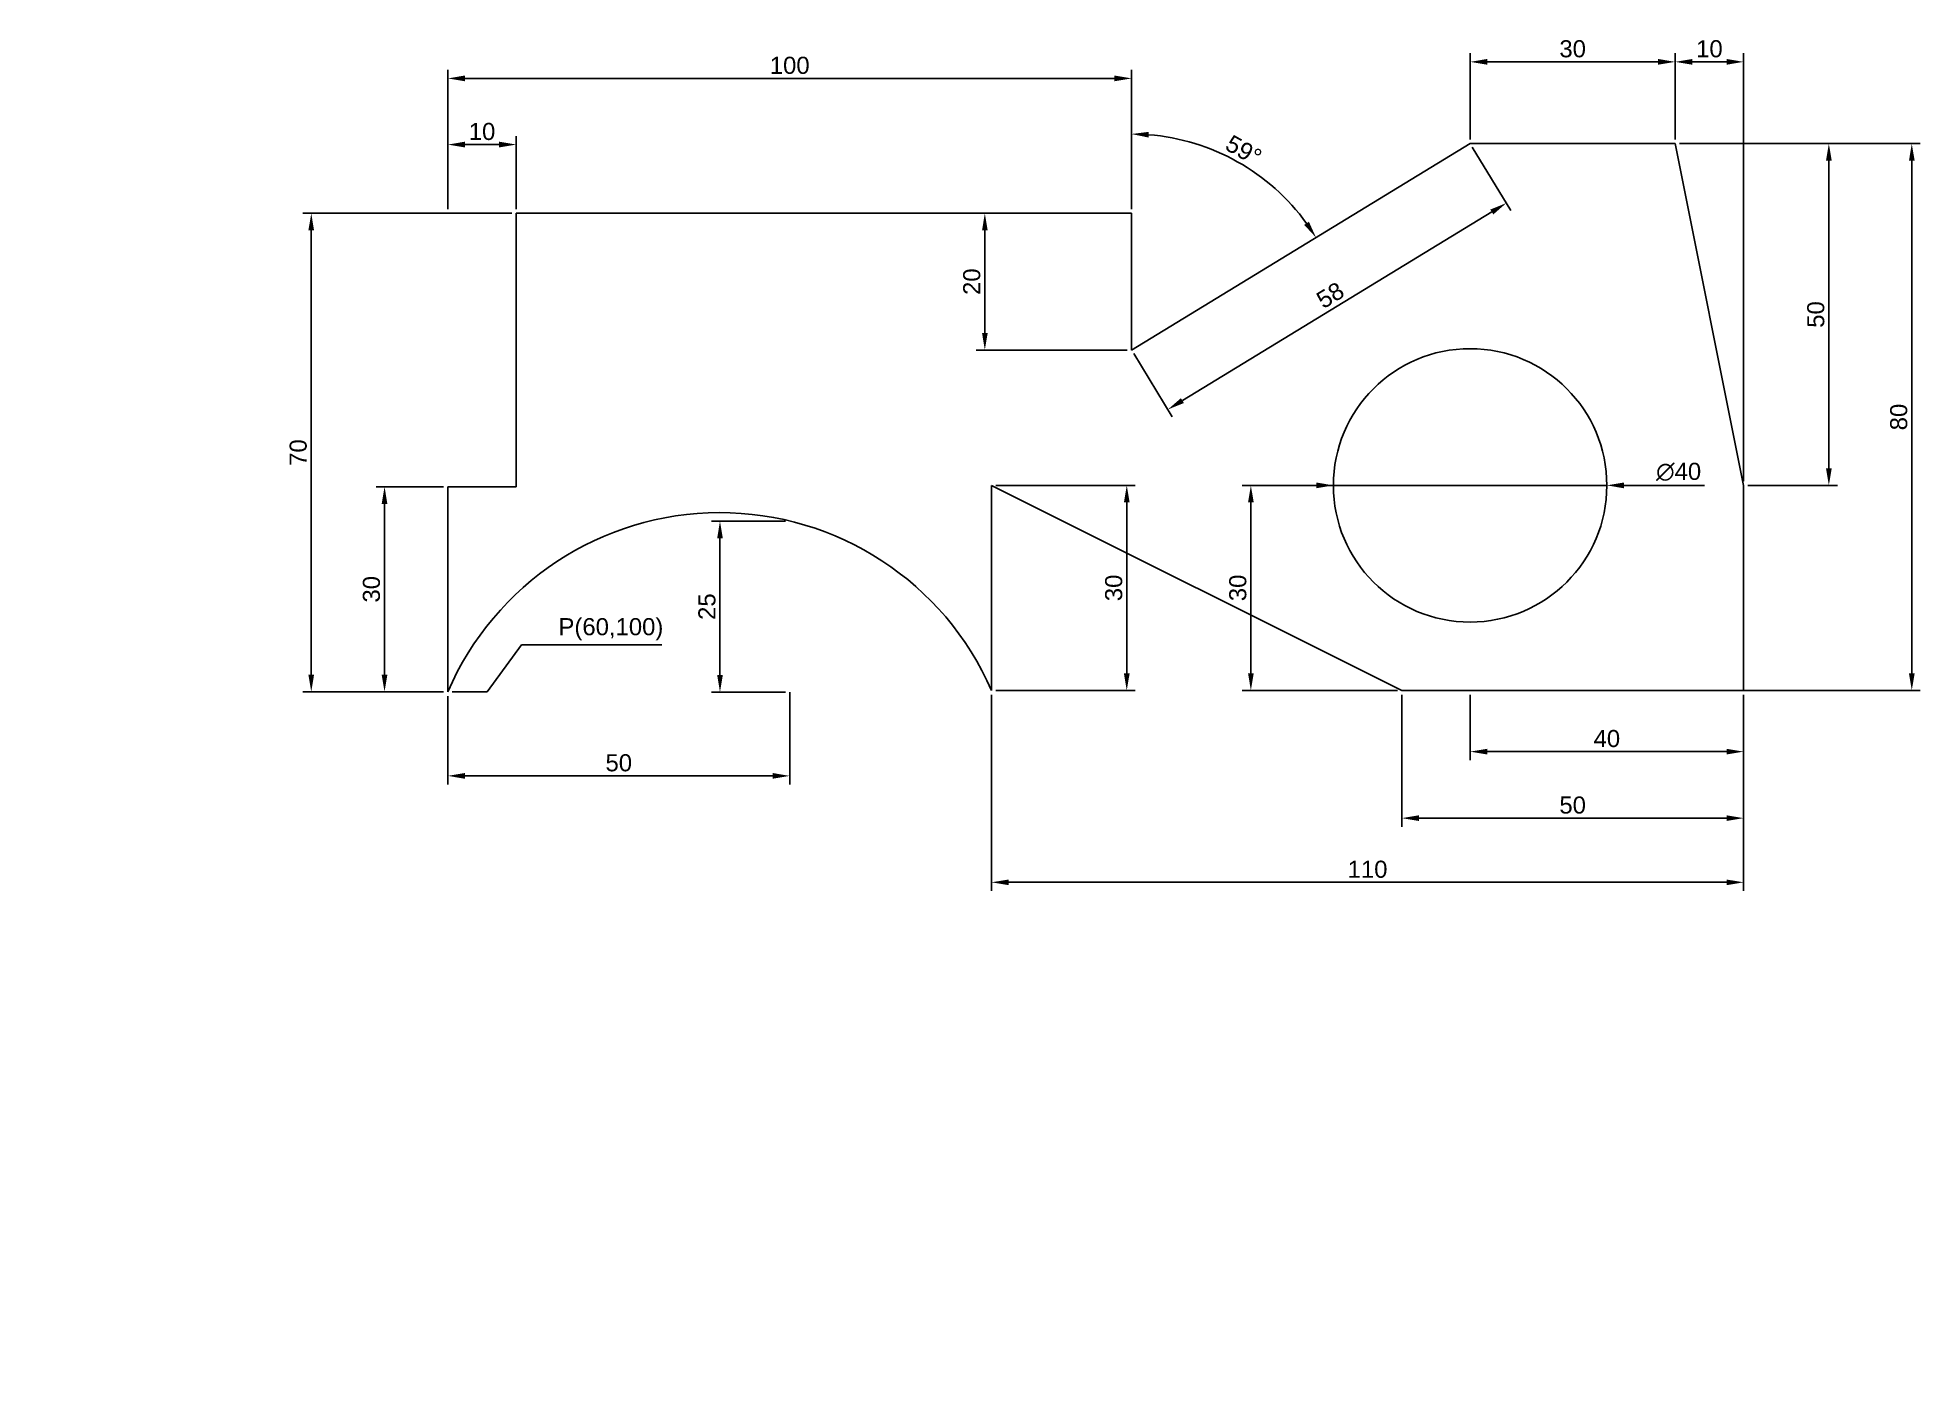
# Model space of a CAD drawing. Header units: millimetres. Extents: x 0 to 275, y 0 to 196.
import ezdxf

# ---------------------------------------------------------------- set-up
doc = ezdxf.new("R2010")
doc.units = ezdxf.units.MM
doc.styles.get("Standard").update_dxf_attribs({"font": 'arial.ttf'})
doc.dimstyles.new('ISO-25', dxfattribs={"dimtxt": 2.5, "dimasz": 2.5, "dimexe": 1.25, "dimexo": 0.625, "dimtad": 1, "dimtxsty": 'Standard', "dimcen": 2.5, "dimadec": 0, "dimazin": 0, "dimtfac": 1, "dimtmove": 0, "dimatfit": 3, "dimfxl": 1, "dimarcsym": 0})

# ---------------------------------------------------------------- blocks, each defined once
blk = doc.blocks.new('*D2')
at = {"color": 0, "lineweight": -2}
for p, q in [((59.38, 130), (49.49, 130)), ((50.74, 102.5), (50.74, 127.5)), ((59.38, 100), (49.49, 100))]:
    blk.add_line(p, q, dxfattribs=at)
at = {"color": 0}
for points in [[(50.32, 127.5), (51.15, 127.5), (50.74, 130)], [(50.32, 102.5), (51.15, 102.5), (50.74, 100)]]:
    blk.add_solid(points, dxfattribs=at)
at = {"layer": 'Defpoints', "color": 0}
for p in [(50.74, 130), (60, 130), (60, 100)]:
    blk.add_point(p, dxfattribs=at)
at = {"color": 0, "insert": (48.83, 115), "char_height": 2.5, "attachment_point": 5, "rotation": 90}
blk.add_mtext('30', dxfattribs=at)
blk = doc.blocks.new('*D4')
at = {"color": 0, "lineweight": -2}
for p, q in [((60, 170.62), (60, 190.99)), ((160, 170.62), (160, 190.99)), ((157.5, 189.74), (62.5, 189.74))]:
    blk.add_line(p, q, dxfattribs=at)
at = {"color": 0}
for points in [[(62.5, 190.16), (62.5, 189.32), (60, 189.74)], [(157.5, 190.16), (157.5, 189.32), (160, 189.74)]]:
    blk.add_solid(points, dxfattribs=at)
at = {"layer": 'Defpoints', "color": 0}
for p in [(60, 189.74), (60, 170), (160, 170)]:
    blk.add_point(p, dxfattribs=at)
at = {"color": 0, "insert": (110, 191.64), "char_height": 2.5, "attachment_point": 5}
blk.add_mtext('100', dxfattribs=at)
blk = doc.blocks.new('*D5')
at = {"color": 0, "lineweight": -2}
for p, q in [((60, 170.62), (60, 181.31)), ((67.5, 180.06), (62.5, 180.06)), ((70, 170.62), (70, 181.31))]:
    blk.add_line(p, q, dxfattribs=at)
at = {"color": 0}
for points in [[(62.5, 180.48), (62.5, 179.64), (60, 180.06)], [(67.5, 180.48), (67.5, 179.64), (70, 180.06)]]:
    blk.add_solid(points, dxfattribs=at)
at = {"layer": 'Defpoints', "color": 0}
for p in [(60, 180.06), (60, 170), (70, 170)]:
    blk.add_point(p, dxfattribs=at)
at = {"color": 0, "insert": (65, 181.96), "char_height": 2.5, "attachment_point": 5}
blk.add_mtext('10', dxfattribs=at)
blk = doc.blocks.new('*D6')
at = {"color": 0, "lineweight": -2}
blk.add_line((160, 170.62), (160, 182.85), dxfattribs=at)
blk.add_arc((160, 150), 31.6, 35.9116, 85.4664, dxfattribs=at)
at = {"color": 0}
for points in [[(162.48, 181.09), (162.51, 181.92), (160, 181.6)], [(185.94, 168.77), (185.25, 168.31), (186.98, 166.46)]]:
    blk.add_solid(points, dxfattribs=at)
at = {"layer": 'Defpoints', "color": 0}
for p in [(209.52, 180.2), (179.92, 174.53), (160, 170), (160, 150), (160, 150)]:
    blk.add_point(p, dxfattribs=at)
at = {"color": 0, "insert": (176.4, 179.22), "char_height": 2.5, "attachment_point": 5, "rotation": 330.689}
blk.add_mtext('59°', dxfattribs=at)
blk = doc.blocks.new('*D7')
at = {"color": 0, "lineweight": -2}
for p, q in [((159.38, 170), (137.29, 170)), ((138.54, 152.5), (138.54, 167.5)), ((159.38, 150), (137.29, 150))]:
    blk.add_line(p, q, dxfattribs=at)
at = {"color": 0}
for points in [[(138.13, 167.5), (138.96, 167.5), (138.54, 170)], [(138.13, 152.5), (138.96, 152.5), (138.54, 150)]]:
    blk.add_solid(points, dxfattribs=at)
at = {"layer": 'Defpoints', "color": 0}
for p in [(138.54, 170), (160, 170), (160, 150)]:
    blk.add_point(p, dxfattribs=at)
at = {"color": 0, "insert": (136.64, 160), "char_height": 2.5, "attachment_point": 5, "rotation": 90}
blk.add_mtext('20', dxfattribs=at)
blk = doc.blocks.new('*D8')
at = {"color": 0, "lineweight": -2}
for p, q in [((209.84, 179.67), (215.47, 170.43)), ((167.44, 142.6), (212.69, 170.2)), ((160.33, 149.47), (165.96, 140.23))]:
    blk.add_line(p, q, dxfattribs=at)
at = {"color": 0}
for points in [[(212.47, 170.55), (212.91, 169.84), (214.82, 171.5)], [(167.22, 142.96), (167.66, 142.25), (165.31, 141.3)]]:
    blk.add_solid(points, dxfattribs=at)
at = {"layer": 'Defpoints', "color": 0}
for p in [(209.52, 180.2), (214.82, 171.5), (160, 150)]:
    blk.add_point(p, dxfattribs=at)
at = {"color": 0, "insert": (189.07, 158.02), "char_height": 2.5, "attachment_point": 5, "rotation": 31.3781}
blk.add_mtext('58', dxfattribs=at)
blk = doc.blocks.new('*D9')
at = {"color": 0, "lineweight": -2}
for p, q in [((209.52, 180.82), (209.52, 193.41)), ((239.52, 180.82), (239.52, 193.41)), ((237.02, 192.16), (212.02, 192.16))]:
    blk.add_line(p, q, dxfattribs=at)
at = {"color": 0}
for points in [[(212.02, 192.58), (212.02, 191.74), (209.52, 192.16)], [(237.02, 192.58), (237.02, 191.74), (239.52, 192.16)]]:
    blk.add_solid(points, dxfattribs=at)
at = {"layer": 'Defpoints', "color": 0}
for p in [(209.52, 192.16), (209.52, 180.2), (239.52, 180.2)]:
    blk.add_point(p, dxfattribs=at)
at = {"color": 0, "insert": (224.52, 194.06), "char_height": 2.5, "attachment_point": 5}
blk.add_mtext('30', dxfattribs=at)
blk = doc.blocks.new('*D10')
at = {"color": 0, "lineweight": -2}
for p, q in [((239.52, 180.82), (239.52, 193.41)), ((249.52, 130.82), (249.52, 193.41)), ((242.02, 192.16), (247.02, 192.16))]:
    blk.add_line(p, q, dxfattribs=at)
at = {"color": 0}
for points in [[(242.02, 192.58), (242.02, 191.74), (239.52, 192.16)], [(247.02, 192.58), (247.02, 191.74), (249.52, 192.16)]]:
    blk.add_solid(points, dxfattribs=at)
at = {"layer": 'Defpoints', "color": 0}
for p in [(249.52, 192.16), (239.52, 180.2), (249.52, 130.2)]:
    blk.add_point(p, dxfattribs=at)
at = {"color": 0, "insert": (244.52, 194.06), "char_height": 2.5, "attachment_point": 5}
blk.add_mtext('10', dxfattribs=at)
blk = doc.blocks.new('*D11')
at = {"color": 0, "lineweight": -2}
for p, q in [((250.14, 180.2), (263.24, 180.2)), ((261.99, 177.7), (261.99, 132.7)), ((250.14, 130.2), (263.24, 130.2))]:
    blk.add_line(p, q, dxfattribs=at)
at = {"color": 0}
for points in [[(261.57, 177.7), (262.41, 177.7), (261.99, 180.2)], [(261.57, 132.7), (262.41, 132.7), (261.99, 130.2)]]:
    blk.add_solid(points, dxfattribs=at)
at = {"layer": 'Defpoints', "color": 0}
for p in [(249.52, 180.2), (249.52, 130.2), (261.99, 130.2)]:
    blk.add_point(p, dxfattribs=at)
at = {"color": 0, "insert": (260.09, 155.2), "char_height": 2.5, "attachment_point": 5, "rotation": 90}
blk.add_mtext('50', dxfattribs=at)
blk = doc.blocks.new('*D12')
at = {"color": 0, "lineweight": -2}
for p, q in [((240.14, 180.2), (275.37, 180.2)), ((274.12, 177.7), (274.12, 102.7)), ((240.14, 100.2), (275.37, 100.2))]:
    blk.add_line(p, q, dxfattribs=at)
at = {"color": 0}
for points in [[(273.71, 177.7), (274.54, 177.7), (274.12, 180.2)], [(273.71, 102.7), (274.54, 102.7), (274.12, 100.2)]]:
    blk.add_solid(points, dxfattribs=at)
at = {"layer": 'Defpoints', "color": 0}
for p in [(239.52, 180.2), (239.52, 100.2), (274.12, 100.2)]:
    blk.add_point(p, dxfattribs=at)
at = {"color": 0, "insert": (272.22, 140.2), "char_height": 2.5, "attachment_point": 5, "rotation": 90}
blk.add_mtext('80', dxfattribs=at)
blk = doc.blocks.new('*D13')
at = {"color": 0, "lineweight": -2}
for p, q in [((209.52, 99.57), (209.52, 90)), ((249.52, 99.57), (249.52, 90)), ((247.02, 91.25), (212.02, 91.25))]:
    blk.add_line(p, q, dxfattribs=at)
at = {"color": 0}
for points in [[(212.02, 91.66), (212.02, 90.83), (209.52, 91.25)], [(247.02, 91.66), (247.02, 90.83), (249.52, 91.25)]]:
    blk.add_solid(points, dxfattribs=at)
at = {"layer": 'Defpoints', "color": 0}
for p in [(209.52, 100.2), (249.52, 100.2), (209.52, 91.25)]:
    blk.add_point(p, dxfattribs=at)
at = {"color": 0, "insert": (229.52, 93.15), "char_height": 2.5, "attachment_point": 5}
blk.add_mtext('40', dxfattribs=at)
blk = doc.blocks.new('*D14')
at = {"color": 0, "lineweight": -2}
for p, q in [((199.52, 99.57), (199.52, 80.27)), ((249.52, 99.57), (249.52, 80.27)), ((247.02, 81.52), (202.02, 81.52))]:
    blk.add_line(p, q, dxfattribs=at)
at = {"color": 0}
for points in [[(202.02, 81.93), (202.02, 81.1), (199.52, 81.52)], [(247.02, 81.93), (247.02, 81.1), (249.52, 81.52)]]:
    blk.add_solid(points, dxfattribs=at)
at = {"layer": 'Defpoints', "color": 0}
for p in [(199.52, 100.2), (249.52, 100.2), (199.52, 81.52)]:
    blk.add_point(p, dxfattribs=at)
at = {"color": 0, "insert": (224.52, 83.42), "char_height": 2.5, "attachment_point": 5}
blk.add_mtext('50', dxfattribs=at)
blk = doc.blocks.new('*D15')
at = {"color": 0, "lineweight": -2}
for p, q in [((139.52, 99.57), (139.52, 70.88)), ((249.52, 99.57), (249.52, 70.88)), ((247.02, 72.13), (142.02, 72.13))]:
    blk.add_line(p, q, dxfattribs=at)
at = {"color": 0}
for points in [[(142.02, 72.54), (142.02, 71.71), (139.52, 72.13)], [(247.02, 72.54), (247.02, 71.71), (249.52, 72.13)]]:
    blk.add_solid(points, dxfattribs=at)
at = {"layer": 'Defpoints', "color": 0}
for p in [(139.52, 100.2), (249.52, 100.2), (139.52, 72.13)]:
    blk.add_point(p, dxfattribs=at)
at = {"color": 0, "insert": (194.52, 74.03), "char_height": 2.5, "attachment_point": 5}
blk.add_mtext('110', dxfattribs=at)
blk = doc.blocks.new('*D16')
at = {"color": 0, "lineweight": -2}
for p, q in [((140.14, 130.2), (160.55, 130.2)), ((159.3, 127.7), (159.3, 102.7)), ((140.14, 100.2), (160.55, 100.2))]:
    blk.add_line(p, q, dxfattribs=at)
at = {"color": 0}
for points in [[(158.88, 127.7), (159.72, 127.7), (159.3, 130.2)], [(158.88, 102.7), (159.72, 102.7), (159.3, 100.2)]]:
    blk.add_solid(points, dxfattribs=at)
at = {"layer": 'Defpoints', "color": 0}
for p in [(139.52, 130.2), (139.52, 100.2), (159.3, 100.2)]:
    blk.add_point(p, dxfattribs=at)
at = {"color": 0, "insert": (157.4, 115.2), "char_height": 2.5, "attachment_point": 5, "rotation": 90}
blk.add_mtext('30', dxfattribs=at)
blk = doc.blocks.new('*D17')
at = {"color": 0, "lineweight": -2}
for p, q in [((198.89, 130.2), (176.2, 130.2)), ((177.45, 102.7), (177.45, 127.7)), ((198.89, 100.2), (176.2, 100.2))]:
    blk.add_line(p, q, dxfattribs=at)
at = {"color": 0}
for points in [[(177.04, 127.7), (177.87, 127.7), (177.45, 130.2)], [(177.04, 102.7), (177.87, 102.7), (177.45, 100.2)]]:
    blk.add_solid(points, dxfattribs=at)
at = {"layer": 'Defpoints', "color": 0}
for p in [(177.45, 130.2), (199.52, 130.2), (199.52, 100.2)]:
    blk.add_point(p, dxfattribs=at)
at = {"color": 0, "insert": (175.55, 115.2), "char_height": 2.5, "attachment_point": 5, "rotation": 90}
blk.add_mtext('30', dxfattribs=at)
blk = doc.blocks.new('*D18')
at = {"color": 0, "lineweight": -2}
for p, q in [((60, 99.38), (60, 86.45)), ((110, 99.96), (110, 86.45)), ((62.5, 87.7), (107.5, 87.7))]:
    blk.add_line(p, q, dxfattribs=at)
at = {"color": 0}
for points in [[(62.5, 88.12), (62.5, 87.28), (60, 87.7)], [(107.5, 88.12), (107.5, 87.28), (110, 87.7)]]:
    blk.add_solid(points, dxfattribs=at)
at = {"layer": 'Defpoints', "color": 0}
for p in [(60, 100), (110, 100.58), (110, 87.7)]:
    blk.add_point(p, dxfattribs=at)
at = {"color": 0, "insert": (85, 89.6), "char_height": 2.5, "attachment_point": 5}
blk.add_mtext('50', dxfattribs=at)
blk = doc.blocks.new('*D19')
at = {"color": 0, "lineweight": -2}
for p, q in [((109.37, 124.96), (98.55, 124.96)), ((99.8, 102.46), (99.8, 122.46)), ((109.37, 99.96), (98.55, 99.96))]:
    blk.add_line(p, q, dxfattribs=at)
at = {"color": 0}
for points in [[(99.39, 122.46), (100.22, 122.46), (99.8, 124.96)], [(99.39, 102.46), (100.22, 102.46), (99.8, 99.96)]]:
    blk.add_solid(points, dxfattribs=at)
at = {"layer": 'Defpoints', "color": 0}
for p in [(99.8, 124.96), (110, 124.96), (110, 99.96)]:
    blk.add_point(p, dxfattribs=at)
at = {"color": 0, "insert": (97.9, 112.46), "char_height": 2.5, "attachment_point": 5, "rotation": 90}
blk.add_mtext('25', dxfattribs=at)
blk = doc.blocks.new('*D20')
at = {"color": 0, "lineweight": -2}
for p, q in [((187.02, 130.2), (184.52, 130.2)), ((189.52, 130.2), (229.52, 130.2)), ((243.79, 130.2), (232.02, 130.2))]:
    blk.add_line(p, q, dxfattribs=at)
at = {"color": 0}
for points in [[(187.02, 130.62), (187.02, 129.78), (189.52, 130.2)], [(232.02, 130.62), (232.02, 129.78), (229.52, 130.2)]]:
    blk.add_solid(points, dxfattribs=at)
at = {"layer": 'Defpoints', "color": 0}
for p in [(189.52, 130.2), (229.52, 130.2)]:
    blk.add_point(p, dxfattribs=at)
at = {"color": 0, "insert": (240.02, 132.17), "char_height": 2.5, "attachment_point": 5}
blk.add_mtext('∅40', dxfattribs=at)
blk = doc.blocks.new('*D21')
at = {"color": 0, "lineweight": -2}
for p, q in [((59.38, 170), (38.77, 170)), ((40.02, 167.5), (40.02, 102.5)), ((59.38, 100), (38.77, 100))]:
    blk.add_line(p, q, dxfattribs=at)
at = {"color": 0}
for points in [[(39.6, 167.5), (40.43, 167.5), (40.02, 170)], [(39.6, 102.5), (40.43, 102.5), (40.02, 100)]]:
    blk.add_solid(points, dxfattribs=at)
at = {"layer": 'Defpoints', "color": 0}
for p in [(60, 170), (40.02, 100), (60, 100)]:
    blk.add_point(p, dxfattribs=at)
at = {"color": 0, "insert": (38.12, 135), "char_height": 2.5, "attachment_point": 5, "rotation": 90}
blk.add_mtext('70', dxfattribs=at)
blk = doc.blocks.new('*D22')
at = {"color": 0, "lineweight": -2}
for p, q in [((69.38, 170), (38.77, 170)), ((40.02, 102.5), (40.02, 167.5)), ((59.38, 100), (38.77, 100))]:
    blk.add_line(p, q, dxfattribs=at)
at = {"color": 0}
for points in [[(39.6, 167.5), (40.43, 167.5), (40.02, 170)], [(39.6, 102.5), (40.43, 102.5), (40.02, 100)]]:
    blk.add_solid(points, dxfattribs=at)
at = {"layer": 'Defpoints', "color": 0}
for p in [(40.02, 170), (70, 170), (60, 100)]:
    blk.add_point(p, dxfattribs=at)
at = {"color": 0, "insert": (38.12, 135), "char_height": 2.5, "attachment_point": 5, "rotation": 90}
blk.add_mtext('70', dxfattribs=at)
blk = doc.blocks.new('*D24')
at = {"color": 0, "lineweight": -2}
for p, q in [((65.75, 100), (70.75, 106.89)), ((70.75, 106.89), (91.32, 106.89)), ((60.63, 100), (65.75, 100))]:
    blk.add_line(p, q, dxfattribs=at)
at = {"layer": 'Defpoints', "color": 0}
for p in [(75.75, 106.89), (60, 100), (0, 0)]:
    blk.add_point(p, dxfattribs=at)
at = {"color": 0, "insert": (83.85, 109.15), "char_height": 2.5, "attachment_point": 5}
blk.add_mtext('P(60,100)', dxfattribs=at)

msp = doc.modelspace()

# ---------------------------------------------------------------- linework, layer by layer
for p, q in [((160, 150), (209.518, 180.2)), ((209.518, 180.2), (239.518, 180.2)), ((249.518, 130.2), (239.518, 180.2)), ((70, 130), (70, 170)), ((70, 170), (160, 170)), ((160, 170), (160, 150)), ((60, 100), (60, 130)), ((60, 130), (70, 130)), ((139.518, 100.2), (139.518, 130.2)), ((139.518, 130.2), (199.518, 100.2)), ((249.518, 130.2), (249.518, 100.2)), ((209.518, 100.2), (199.518, 100.2)), ((249.518, 100.2), (209.518, 100.2))]:
    msp.add_line(p, q)
msp.add_circle((209.518, 130.2), 20)
msp.add_arc((99.802, 82.896), 43.321, 23.54203, 156.7456)

# ---------------------------------------------------------------- dimensions: what is measured, and where the dimension line sits
for base, p1, p2, picture, middle in [((209.518, 192.159), (239.518, 180.2), (209.518, 180.2), '*D9', (224.518, 194.061)), ((249.518, 192.159), (239.518, 180.2), (249.518, 130.2), '*D10', (244.518, 194.06)), ((60, 189.739), (160, 170), (60, 170), '*D4', (110, 191.641)), ((60, 180.06), (70, 170), (60, 170), '*D5', (65, 181.962)), ((109.997, 87.698), (60, 100), (109.997, 100.583), '*D18', (84.998, 89.6)), ((139.518, 72.126), (249.518, 100.2), (139.518, 100.2), '*D15', (194.518, 74.028)), ((199.518, 81.517), (249.518, 100.2), (199.518, 100.2), '*D14', (224.518, 83.419)), ((209.518, 91.248), (249.518, 100.2), (209.518, 100.2), '*D13', (229.518, 93.15))]:
    dim = msp.add_linear_dim(base=base, p1=p1, p2=p2, dimstyle='ISO-25')
    dim.commit()
    dim.dimension.update_dxf_attribs({"geometry": picture, "text_midpoint": middle})
dim = msp.add_angular_dim_2l(base=(179.924, 174.532), line1=((160, 170), (160, 150)), line2=((160, 150), (209.518, 180.2)), dimstyle='ISO-25')
dim.commit()
dim.dimension.update_dxf_attribs({"geometry": '*D6', "text_midpoint": (176.402, 179.215)})
dim = msp.add_aligned_dim(p1=(160, 150), p2=(209.518, 180.2), distance=-10.19, dimstyle='ISO-25')
dim.commit()
dim.dimension.update_dxf_attribs({"geometry": '*D8', "text_midpoint": (189.074, 158.024)})
for base, p1, p2, picture, middle in [((274.123, 100.2), (239.518, 180.2), (239.518, 100.2), '*D12', (272.222, 140.2)), ((261.99, 130.2), (249.518, 180.2), (249.518, 130.2), '*D11', (260.089, 155.2)), ((40.017, 100), (60, 170), (60, 100), '*D21', (38.115, 135)), ((138.543, 170), (160, 150), (160, 170), '*D7', (136.641, 160)), ((50.736, 130), (60, 100), (60, 130), '*D2', (48.834, 115)), ((159.299, 100.2), (139.518, 130.2), (139.518, 100.2), '*D16', (157.397, 115.2)), ((177.453, 130.2), (199.518, 100.2), (199.518, 130.2), '*D17', (175.551, 115.2)), ((99.802, 124.958), (109.997, 99.958), (109.997, 124.958), '*D19', (97.901, 112.458))]:
    dim = msp.add_linear_dim(base=base, p1=p1, p2=p2, angle=90, dimstyle='ISO-25')
    dim.commit()
    dim.dimension.update_dxf_attribs({"geometry": picture, "text_midpoint": middle})
dim = msp.add_linear_dim(base=(40.017, 170), p1=(60, 100), p2=(70, 170), angle=90, dimstyle='ISO-25', override={"dimtmove": 1})
dim.commit()
dim.dimension.update_dxf_attribs({"geometry": '*D22', "text_midpoint": (38.115, 135)})
dim = msp.add_diameter_dim_2p(p1=(189.518, 130.2), p2=(229.518, 130.2), dimstyle='ISO-25')
dim.commit()
dim.dimension.update_dxf_attribs({"geometry": '*D20', "text_midpoint": (240.015, 130.2), "dimtype": 163})
dim = msp.add_ordinate_dim(feature_location=(60, 100), offset=(15.754, 6.89), dtype=0, origin=(0, 0), text='P(60,100)', dimstyle='ISO-25')
dim.commit()
dim.dimension.update_dxf_attribs({"geometry": '*D24', "text_midpoint": (83.85, 109.154)})

doc.saveas('drawing.dxf')
